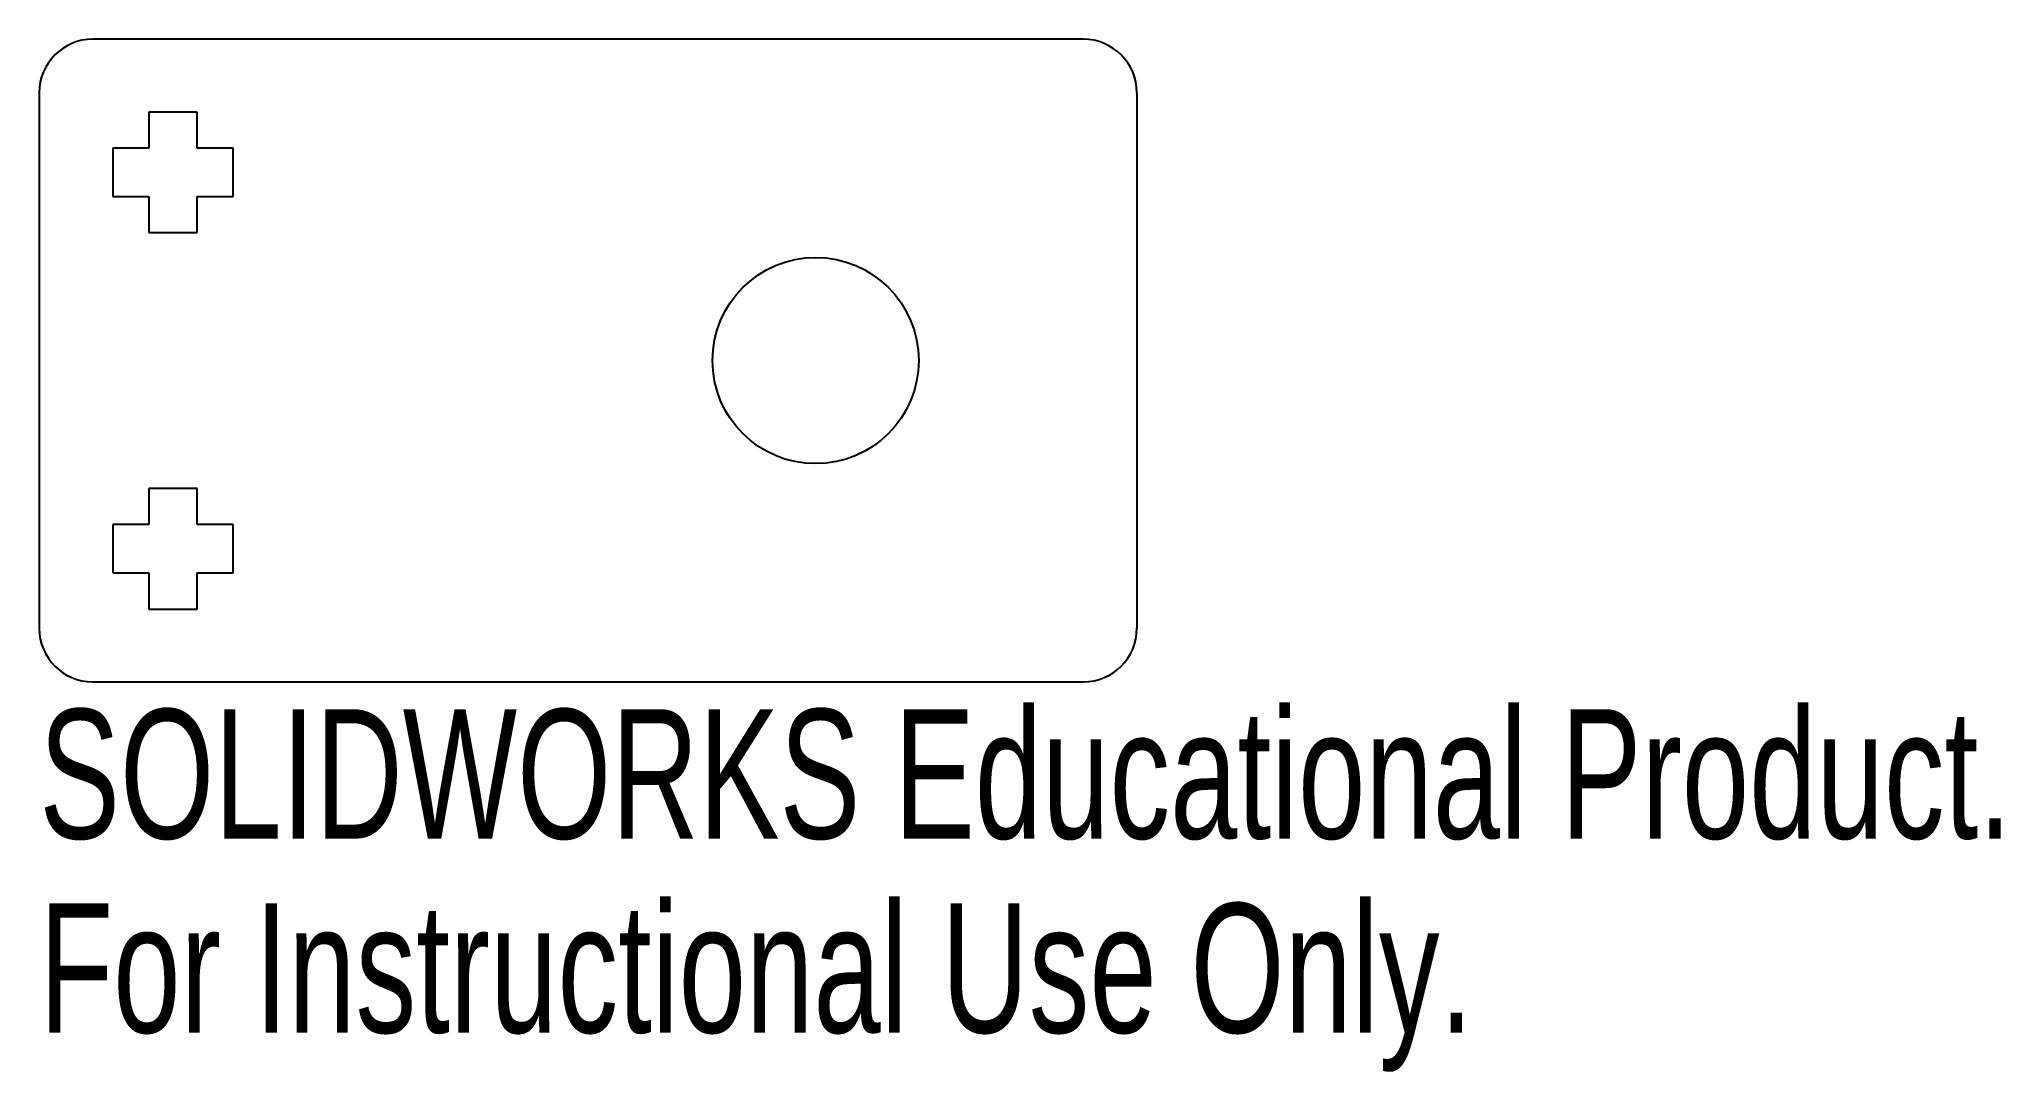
# Model space of a CAD drawing. Header units: millimetres. Extents: x -29 to 44.3, y -26.6 to 12.
import ezdxf

# ---------------------------------------------------------------- set-up
doc = ezdxf.new("R2010")
doc.units = ezdxf.units.MM
doc.styles.add('SLDTEXTSTYLE0', font='TXT', dxfattribs={"width": 0.7})

msp = doc.modelspace()

# ---------------------------------------------------------------- linework, layer by layer
at = {"color": 7, "linetype": 'Continuous', "lineweight": 25}
for p, q in [((10, 12), (-27, 12)), ((-29, 10), (-29, -10)), ((12, 10), (12, -10)), ((-23.1, 9.279), (-24.9, 9.279)), ((-24.9, 9.279), (-24.9, 7.929)), ((-23.1, 7.929), (-23.1, 9.279)), ((-24.9, 7.929), (-26.25, 7.929)), ((-26.25, 7.929), (-26.25, 6.129)), ((-21.75, 7.929), (-23.1, 7.929)), ((-21.75, 6.129), (-21.75, 7.929)), ((-26.25, 6.129), (-24.9, 6.129)), ((-24.9, 6.129), (-24.9, 4.779)), ((-23.1, 6.129), (-21.75, 6.129)), ((-23.1, 4.779), (-23.1, 6.129)), ((-24.9, 4.779), (-23.1, 4.779)), ((-23.1, -4.779), (-24.9, -4.779)), ((-24.9, -4.779), (-24.9, -6.129)), ((-23.1, -6.129), (-23.1, -4.779)), ((-24.9, -6.129), (-26.25, -6.129)), ((-26.25, -6.129), (-26.25, -7.929)), ((-21.75, -6.129), (-23.1, -6.129)), ((-21.75, -7.929), (-21.75, -6.129)), ((-26.25, -7.929), (-24.9, -7.929)), ((-24.9, -7.929), (-24.9, -9.279)), ((-23.1, -9.279), (-23.1, -7.929)), ((-23.1, -7.929), (-21.75, -7.929)), ((-24.9, -9.279), (-23.1, -9.279)), ((-27, -12), (10, -12))]:
    msp.add_line(p, q, dxfattribs=at)
msp.add_circle((0, 0), 3.85, dxfattribs=at)
for centre, start, end in [((-27, 10), 90, 180), ((10, 10), 0, 90), ((-27, -10), 180, 270), ((10, -10), 270, 0)]:
    msp.add_arc(centre, 2, start, end, dxfattribs=at)

# ---------------------------------------------------------------- texts
at = {"color": 7, "linetype": 'Continuous', "char_height": 4.83362, "attachment_point": 1, "style": 'SLDTEXTSTYLE0'}
for s, insert in [('SOLIDWORKS Educational Product.', (-29, -13.02)), ('For Instructional Use Only.', (-29, -20.27))]:
    msp.add_mtext(s, dxfattribs=dict(at, insert=insert))

doc.saveas('drawing.dxf')
